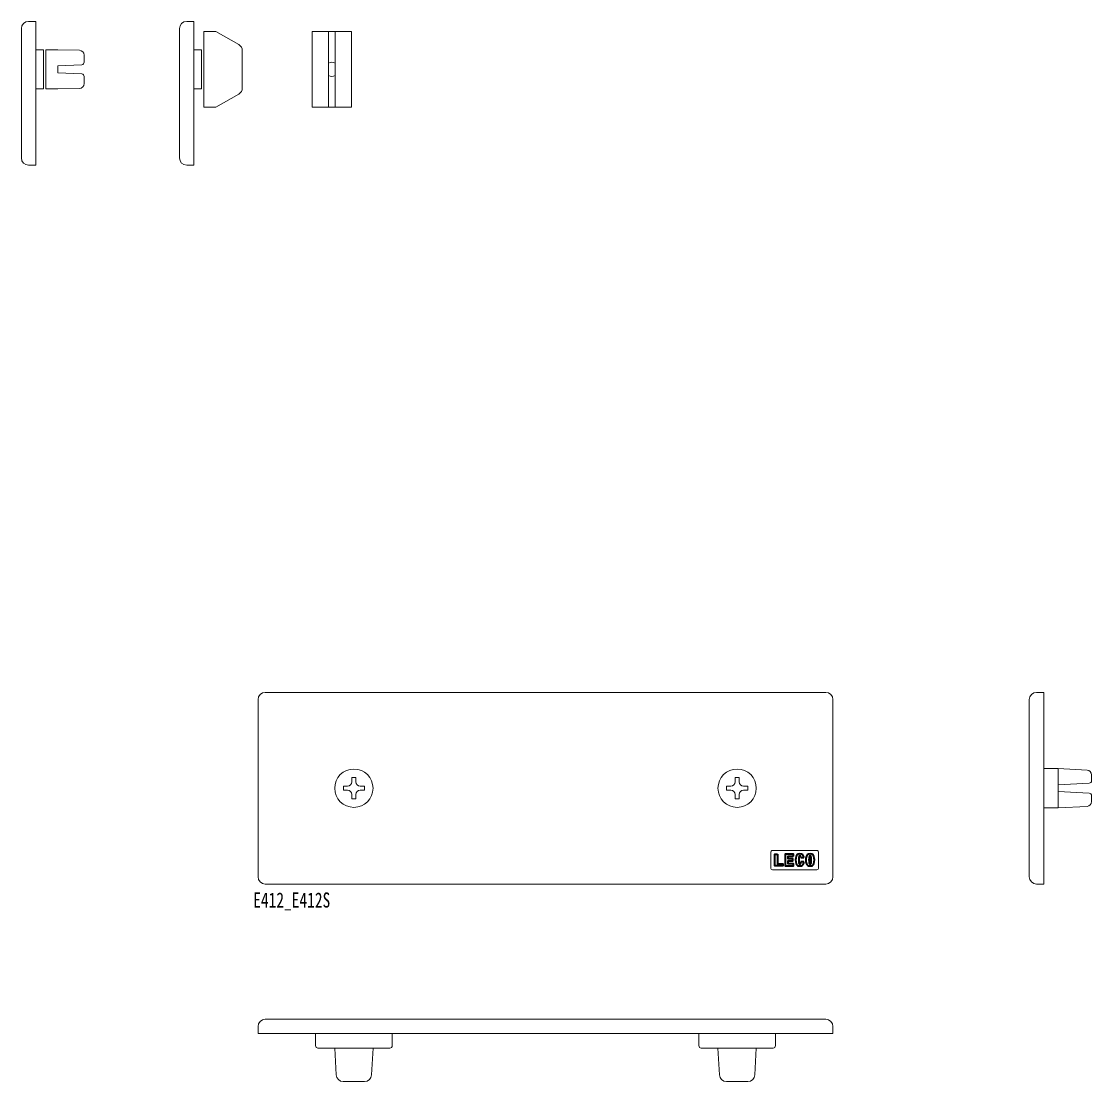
# Model space of a CAD drawing. Units: millimetres on the paper. Extents: x -596 to 409, y -360 to 41.
# Drawn here: x 186.1 to 409.5, y -180.5 to 40.7 of the extents above; entities that cross this region are included whole.
import ezdxf
from ezdxf.enums import TextEntityAlignment as Align

# ---------------------------------------------------------------- set-up
doc = ezdxf.new("R2010")
doc.units = ezdxf.units.MM
doc.layers.add('0-0', color=7, linetype='Continuous', lineweight=18)
doc.styles.add('ＭＳ ゴシック', font='')
doc.styles.get('ＭＳ ゴシック').set_extended_font_data('MS Gothic')

msp = doc.modelspace()

# ---------------------------------------------------------------- linework, layer by layer
at = {"layer": '0-0'}
for p, q in [((187.607, 40.718), (189.107, 40.718)), ((220.612, 40.718), (222.112, 40.718)), ((186.107, 12.218), (186.107, 39.218)), ((219.112, 12.218), (219.112, 39.218)), ((250.211, 22.818), (250.211, 38.618)), ((251.611, 22.818), (251.611, 38.618)), ((189.107, 34.818), (190.707, 34.818)), ((190.707, 26.618), (190.707, 34.818)), ((199.207, 32.18), (199.207, 33.699)), ((222.112, 34.818), (223.712, 34.818)), ((223.712, 26.618), (223.712, 34.818)), ((232.212, 26.859), (232.212, 34.576)), ((199.207, 27.736), (199.207, 29.255)), ((189.107, 26.618), (190.707, 26.618)), ((222.112, 26.618), (223.712, 26.618)), ((237, -99.282), (354, -99.282)), ((397.977, -99.282), (399.477, -99.282)), ((399.477, -99.282), (399.477, -139.282)), ((235.5, -137.782), (235.5, -100.782)), ((355.5, -100.782), (355.5, -137.782)), ((396.477, -137.782), (396.477, -100.782)), ((402.477, -115.182), (399.477, -115.182)), ((402.477, -115.182), (408.529, -115.5)), ((402.477, -123.382), (402.477, -115.182)), ((409.003, -118.24), (402.477, -118.582)), ((409.477, -116.498), (409.477, -117.741)), ((257.7, -119.722), (256.82, -119.722)), ((333.3, -118.842), (334.18, -118.842)), ((402.477, -119.982), (409.003, -120.324)), ((409.477, -120.824), (409.477, -122.067)), ((399.477, -123.382), (402.477, -123.382)), ((408.529, -123.065), (402.477, -123.382)), ((342.5, -132.682), (342.5, -135.882)), ((352.1, -132.282), (342.9, -132.282)), ((352.5, -135.882), (352.5, -132.682)), ((342.9, -136.282), (352.1, -136.282)), ((354, -139.282), (237, -139.282)), ((399.477, -139.282), (397.977, -139.282)), ((237, -167.5), (354, -167.5)), ((235.5, -170.5), (235.5, -169)), ((355.5, -169), (355.5, -170.5)), ((355.5, -170.5), (235.5, -170.5)), ((247.5, -170.5), (247.5, -173)), ((263.5, -173), (263.5, -170.5)), ((327.5, -173), (327.5, -170.5)), ((343.5, -170.5), (343.5, -173)), ((248, -173.5), (263, -173.5)), ((251.792, -179.079), (251.5, -173.5)), ((259.5, -173.5), (259.208, -179.079)), ((343, -173.5), (328, -173.5)), ((331.5, -173.5), (331.792, -179.079)), ((339.208, -179.079), (339.5, -173.5)), ((257.71, -180.5), (253.29, -180.5)), ((333.29, -180.5), (337.71, -180.5))]:
    msp.add_line(p, q, dxfattribs=at)
at = {"layer": '0-0', "lineweight": 40}
for p, q in [((348.808, -133.753), (349.432, -133.753)), ((349.448, -134.635), (348.811, -134.635))]:
    msp.add_line(p, q, dxfattribs=at)
at = {"layer": '0-0'}
for points in [[(189.107, 40.718), (189.107, 10.718), (187.607, 10.718)], [(222.112, 40.718), (222.112, 10.718), (220.612, 10.718)], [(231.462, 35.875), (226.712, 38.618), (224.212, 38.618), (224.212, 22.818), (226.712, 22.818), (231.462, 25.56)], [(191.207, 34.818), (191.207, 26.618), (193.707, 26.618), (198.233, 26.736)], [(198.233, 34.699), (193.707, 34.818), (191.207, 34.818)], [(198.733, 29.754), (193.707, 30.018), (193.707, 31.418), (198.733, 31.681)], [(255.94, -117.962), (255.94, -117.082), (255.06, -117.082), (255.06, -117.962)], [(335.94, -117.962), (335.94, -117.082), (335.06, -117.082), (335.06, -117.962)], [(254.18, -118.842), (253.3, -118.842), (253.3, -119.722), (254.18, -119.722)], [(255.06, -120.602), (255.06, -121.482), (255.94, -121.482), (255.94, -120.602)], [(257.7, -119.722), (257.7, -118.842), (256.82, -118.842)], [(333.3, -118.842), (333.3, -119.722), (334.18, -119.722)], [(335.06, -120.602), (335.06, -121.482), (335.94, -121.482), (335.94, -120.602)], [(336.82, -119.722), (337.7, -119.722), (337.7, -118.842), (336.82, -118.842)]]:
    msp.add_lwpolyline(points, dxfattribs=at)
msp.add_lwpolyline([(246.811, 22.818), (246.811, 38.618), (255.011, 38.618), (255.011, 22.818)], close=True, dxfattribs=at)
at = {"layer": '0-0', "lineweight": 40}
for points in [[(343.953, -133.021), (343.953, -135.034), (345.057, -135.034), (345.057, -135.471), (343.342, -135.471), (343.342, -133.021)], [(347.244, -133.458), (347.244, -133.021), (345.528, -133.021), (345.528, -135.471), (347.244, -135.471), (347.244, -135.034), (346.137, -135.034), (346.137, -134.436), (347.138, -134.436), (347.138, -134.026), (346.137, -134.026), (346.137, -133.458)]]:
    msp.add_lwpolyline(points, close=True, dxfattribs=at)
at = {"layer": '0-0'}
for centre in [(255.5, -119.282), (335.5, -119.282)]:
    msp.add_circle(centre, 4, dxfattribs=at)
for centre, radius, start, end in [((187.607, 39.218), 1.5, 90, 180), ((220.612, 39.218), 1.5, 90, 180), ((230.712, 34.576), 1.5, 0, 60), ((198.207, 33.699), 1, 0, 88.5), ((198.707, 32.18), 0.5, 273, 360), ((250.911, 30.718), 1.469, 61.54158, 118.45842), ((198.707, 29.255), 0.5, 0, 87), ((250.911, 30.718), 1.469, 241.54158, 298.45842), ((198.207, 27.736), 1, 271.5, 360), ((230.712, 26.859), 1.5, 300, 360), ((187.607, 12.218), 1.5, 180, 270), ((220.612, 12.218), 1.5, 180, 270), ((237, -100.782), 1.5, 90, 180), ((354, -100.782), 1.5, 0, 90), ((397.977, -100.782), 1.5, 90, 180), ((408.477, -116.498), 1, 0, 87), ((254.18, -117.962), 0.88, 270, 0), ((256.82, -117.962), 0.88, 180, 270), ((334.18, -117.962), 0.88, 270, 0), ((336.82, -117.962), 0.88, 180, 270), ((408.977, -117.741), 0.5, 273, 0), ((254.18, -120.602), 0.88, 0, 90), ((256.82, -120.602), 0.88, 90, 180), ((334.18, -120.602), 0.88, 0, 90), ((336.82, -120.602), 0.88, 90, 180), ((408.977, -120.824), 0.5, 0, 87), ((408.477, -122.067), 1, 273, 0), ((342.9, -132.682), 0.4, 90, 180), ((352.1, -132.682), 0.4, 0, 90), ((342.9, -135.882), 0.4, 180, 270), ((352.1, -135.882), 0.4, 270, 0), ((237, -137.782), 1.5, 180, 270), ((354, -137.782), 1.5, 270, 0), ((397.977, -137.782), 1.5, 180, 270), ((237, -169), 1.5, 90, 180), ((354, -169), 1.5, 0, 90), ((248, -173), 0.5, 180, 270), ((263, -173), 0.5, 270, 0), ((328, -173), 0.5, 180, 270), ((343, -173), 0.5, 270, 0), ((253.29, -179), 1.5, 183, 270), ((257.71, -179), 1.5, 270, 357), ((333.29, -179), 1.5, 183, 270), ((337.71, -179), 1.5, 270, 357)]:
    msp.add_arc(centre, radius, start, end, dxfattribs=at)
at = {"layer": '0-0', "lineweight": 40}
for centre, radius, start, end in [((350.57, -134.246), 2.879, 164.216, 195.784), ((348.449, -133.688), 0.687, 106.2291, 160.88188), ((348.583, -134.311), 1.323, 75.73071, 104.26929), ((355.655, -134.246), 7.311, 176.78919, 183.21081), ((349.466, -133.837), 1.112, 164.64474, 180.71922), ((348.583, -133.607), 0.199, 18.78093, 161.21907), ((347.7, -133.837), 1.112, 4.35281, 15.35526), ((348.717, -133.688), 0.687, 19.11812, 73.7709), ((346.596, -134.246), 2.879, 9.86632, 15.784), ((352.717, -134.246), 2.879, 164.216, 195.784), ((350.596, -133.688), 0.687, 106.2291, 160.88188), ((350.73, -134.311), 1.323, 75.73071, 104.26929), ((357.802, -134.246), 7.311, 176.78919, 183.21081), ((351.614, -133.837), 1.112, 164.64474, 180.71922), ((350.73, -133.607), 0.199, 18.78093, 161.21907), ((349.847, -133.837), 1.112, 359.28078, 15.35526), ((343.658, -134.246), 7.311, 356.78919, 3.21081), ((350.865, -133.688), 0.687, 19.11812, 73.7709), ((348.743, -134.246), 2.879, 344.216, 15.784), ((348.449, -134.804), 0.687, 199.11812, 253.7709), ((348.583, -134.181), 1.323, 255.73071, 284.26929), ((349.466, -134.655), 1.112, 179.28078, 195.35526), ((348.583, -134.885), 0.199, 198.78093, 341.21907), ((347.7, -134.655), 1.112, 344.64474, 1.00008), ((348.717, -134.804), 0.687, 286.2291, 340.88188), ((346.596, -134.246), 2.879, 344.216, 352.22376), ((350.596, -134.804), 0.687, 199.11812, 253.7709), ((350.73, -134.181), 1.323, 255.73071, 284.26929), ((351.614, -134.655), 1.112, 179.28078, 195.35526), ((350.73, -134.885), 0.199, 198.78093, 341.21907), ((349.847, -134.655), 1.112, 344.64474, 0.71922), ((350.865, -134.804), 0.687, 286.2291, 340.88188)]:
    msp.add_arc(centre, radius, start, end, dxfattribs=at)

# ---------------------------------------------------------------- texts
at = {"layer": '0-0', "style": 'ＭＳ ゴシック', "width": 0.75}
msp.add_text('E412_E412S', height=3.152, dxfattribs=at).set_placement((234.49, -145.138), align=Align.BOTTOM_LEFT)

doc.saveas('drawing.dxf')
